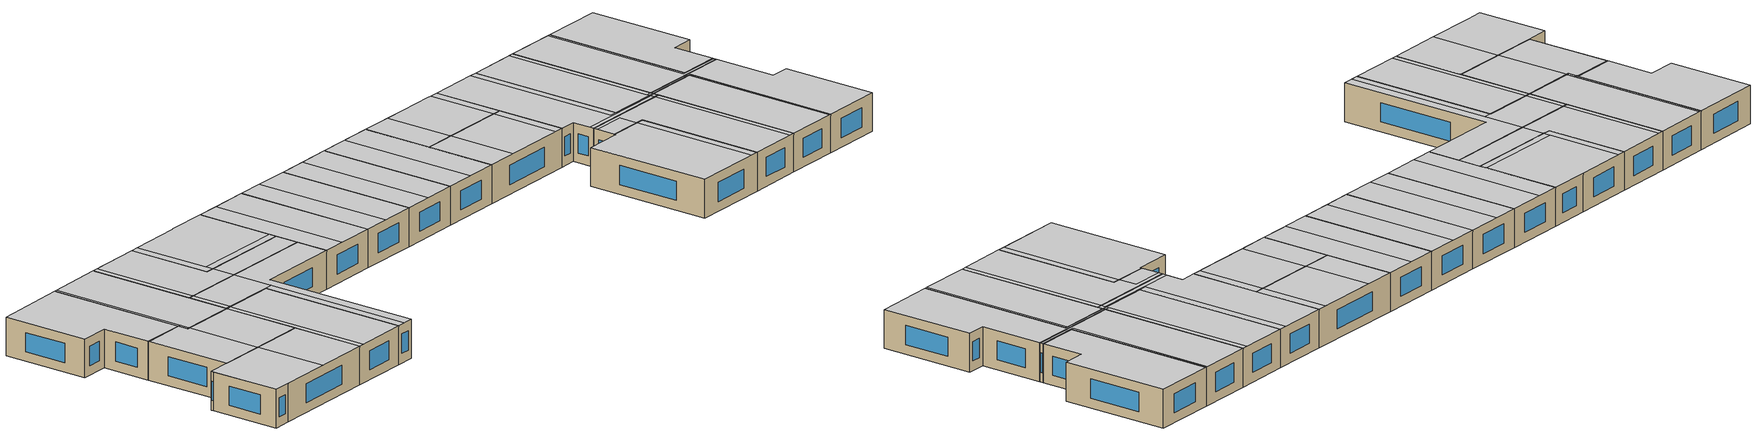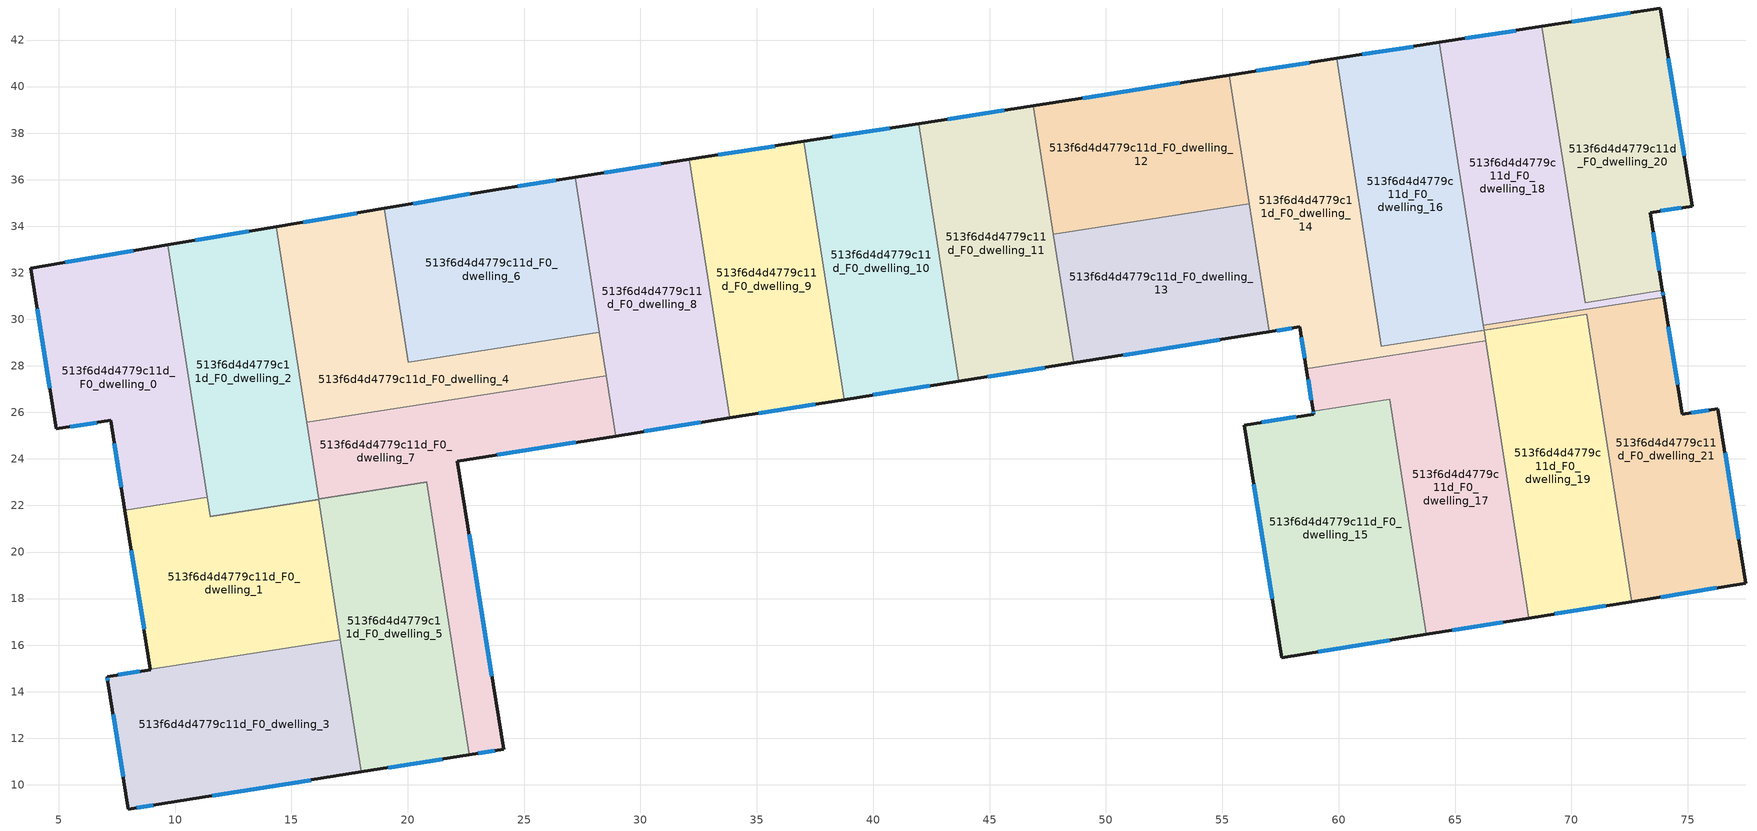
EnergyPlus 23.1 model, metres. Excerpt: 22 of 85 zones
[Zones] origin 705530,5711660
513f6d4d4779c11d_F0_dwelling_0
 floor ground (EU_floor_Construction): 9.69,33.19 11.38,22.35 7.85,21.8 7.23,25.66 4.9,25.29 3.8,32.2 z0
 wall outside (EU_wall_Construction): 9.69,33.19 3.8,32.2 4.9,25.29 7.23,25.66 7.85,21.8 z0:3
 wall to 513f6d4d4779c11d_F0_dwelling_1 (EU_wall_Construction): 7.85,21.8 11.38,22.35 z0:3
 wall to 513f6d4d4779c11d_F0_dwelling_2 (EU_wall_Construction): 11.38,22.35 9.69,33.19 z0:3
 window (EU_Window_Construction): 8.2,32.94 5.29,32.45 / 7.38,24.68 7.69,22.77 / 5.49,25.38 6.64,25.56 / 4.07,30.45 4.62,27.04 z0.76:2.24
 ceiling to 513f6d4d4779c11d_F1_dwelling_0 (EU_floor_Construction): 11.38,22.35 9.69,33.19 3.8,32.2 4.9,25.29 7.23,25.66 7.85,21.8 z3
513f6d4d4779c11d_F0_dwelling_1
 floor ground (EU_floor_Construction): 16.17,22.25 17.11,16.23 8.94,14.96 7.85,21.8 11.38,22.35 11.51,21.52 z0
 wall outside (EU_wall_Construction): 7.85,21.8 8.94,14.96 z0:3
 wall to 513f6d4d4779c11d_F0_dwelling_5 (EU_wall_Construction): 17.11,16.23 16.17,22.25 11.51,21.52 z0:3
 wall to 513f6d4d4779c11d_F0_dwelling_3 (EU_wall_Construction): 8.94,14.96 17.11,16.23 z0:3
 wall to 513f6d4d4779c11d_F0_dwelling_2 (EU_wall_Construction): 11.51,21.52 11.51,21.54 11.38,22.35 z0:3
 window (EU_Window_Construction): 8.12,20.07 8.67,16.69 z0.76:2.24
 ceiling to 513f6d4d4779c11d_F1_dwelling_3 (EU_floor_Construction): 17.11,16.23 16.17,22.25 11.73,21.55 12.67,15.54 z3
 ceiling to 513f6d4d4779c11d_F1_dwelling_1 (EU_floor_Construction): 12.67,15.54 11.73,21.55 11.51,21.52 11.39,22.3 7.86,21.75 8.95,14.96 z3
 ceiling to 513f6d4d4779c11d_F1_dwelling_0 (EU_floor_Construction): 11.39,22.3 11.38,22.35 7.85,21.8 7.86,21.75 z3
513f6d4d4779c11d_F0_dwelling_10
 floor ground (EU_floor_Construction): 41.95,38.41 43.68,27.34 38.75,26.55 37.02,37.64 z0
 wall outside (EU_wall_Construction): 41.95,38.41 37.02,37.64 / 38.75,26.55 43.68,27.34 z0:3
 wall to 513f6d4d4779c11d_F0_dwelling_9 (EU_wall_Construction): 37.02,37.64 38.75,26.55 z0:3
 wall to 513f6d4d4779c11d_F0_dwelling_11 (EU_wall_Construction): 43.68,27.34 41.95,38.41 z0:3
 window (EU_Window_Construction): 40.7,38.21 38.27,37.83 / 40,26.75 42.43,27.14 z0.76:2.24
 ceiling to 513f6d4d4779c11d_F1_dwelling_10 (EU_floor_Construction): 43.67,27.34 41.95,38.41 39.37,38.01 41.09,26.92 z3
 ceiling to 513f6d4d4779c11d_F1_dwelling_9 (EU_floor_Construction): 41.09,26.92 39.37,38.01 37.02,37.64 38.75,26.55 z3
513f6d4d4779c11d_F0_dwelling_11
 floor ground (EU_floor_Construction): 46.88,39.18 48.61,28.12 43.68,27.34 41.95,38.41 z0
 wall outside (EU_wall_Construction): 46.88,39.18 41.95,38.41 / 43.68,27.34 48.61,28.12 z0:3
 wall to 513f6d4d4779c11d_F0_dwelling_13 (EU_wall_Construction): 48.61,28.12 47.74,33.66 z0:3
 wall to 513f6d4d4779c11d_F0_dwelling_12 (EU_wall_Construction): 47.74,33.66 46.88,39.18 z0:3
 window (EU_Window_Construction): 45.64,38.98 43.2,38.6 / 44.92,27.53 47.36,27.92 z0.76:2.24
 ceiling to 513f6d4d4779c11d_F1_dwelling_11 (EU_floor_Construction): 48.61,28.12 46.88,39.18 44.39,38.79 46.11,27.72 46.16,27.73 46.25,27.75 z3
 ceiling to 513f6d4d4779c11d_F1_dwelling_10 (EU_floor_Construction): 46.11,27.72 44.39,38.79 41.95,38.41 43.67,27.34 z3
513f6d4d4779c11d_F0_dwelling_12
 floor ground (EU_floor_Construction): 55.3,40.49 56.16,34.97 47.74,33.66 46.88,39.18 z0
 wall outside (EU_wall_Construction): 55.3,40.49 46.88,39.18 z0:3
 wall to 513f6d4d4779c11d_F0_dwelling_14 (EU_wall_Construction): 56.16,34.97 55.3,40.49 z0:3
 wall to 513f6d4d4779c11d_F0_dwelling_13 (EU_wall_Construction): 47.74,33.66 56.16,34.97 z0:3
 window (EU_Window_Construction): 53.17,40.16 49.01,39.51 z0.76:2.24
 ceiling to 513f6d4d4779c11d_F1_dwelling_12 (EU_floor_Construction): 55.41,34.85 54.55,40.37 54.31,40.33 49.71,39.62 49.59,39.6 49.46,39.58 50.32,34.06 z3
 ceiling to 513f6d4d4779c11d_F1_dwelling_13 (EU_floor_Construction): 56.16,34.97 55.3,40.49 54.55,40.37 55.41,34.85 z3
 ceiling to 513f6d4d4779c11d_F1_dwelling_11 (EU_floor_Construction): 50.32,34.06 49.46,39.58 46.88,39.18 47.74,33.66 z3
513f6d4d4779c11d_F0_dwelling_13
 floor ground (EU_floor_Construction): 56.16,34.97 57.02,29.46 48.61,28.12 47.74,33.66 z0
 wall outside (EU_wall_Construction): 48.61,28.12 57.02,29.46 z0:3
 wall to 513f6d4d4779c11d_F0_dwelling_14 (EU_wall_Construction): 57.02,29.46 56.16,34.97 z0:3
 window (EU_Window_Construction): 50.73,28.46 54.89,29.13 z0.76:2.24
 ceiling to 513f6d4d4779c11d_F1_dwelling_11 (EU_floor_Construction): 51.18,28.53 50.32,34.06 47.74,33.66 48.61,28.12 z3
 ceiling to 513f6d4d4779c11d_F1_dwelling_12 (EU_floor_Construction): 56.17,29.33 56.27,29.35 55.41,34.85 50.32,34.06 51.18,28.53 z3
 ceiling to 513f6d4d4779c11d_F1_dwelling_13 (EU_floor_Construction): 57.01,29.47 56.16,34.97 55.41,34.85 56.27,29.35 z3
513f6d4d4779c11d_F0_dwelling_14
 floor ground (EU_floor_Construction): 59.91,41.21 61.83,28.84 66.25,29.53 66.32,29.08 58.61,27.88 58.32,29.67 57.02,29.46 55.3,40.49 z0
 wall outside (EU_wall_Construction): 59.91,41.21 55.3,40.49 / 57.02,29.46 58.32,29.67 58.61,27.88 z0:3
 wall to 513f6d4d4779c11d_F0_dwelling_19 (EU_wall_Construction): 66.32,29.08 66.25,29.53 61.83,28.84 z0:3
 wall to 513f6d4d4779c11d_F0_dwelling_17 (EU_wall_Construction): 58.61,27.88 66.32,29.08 z0:3
 wall to 513f6d4d4779c11d_F0_dwelling_16 (EU_wall_Construction): 61.83,28.84 59.91,41.21 z0:3
 window (EU_Window_Construction): 58.74,41.03 56.46,40.67 / 58.39,29.22 58.53,28.33 / 57.34,29.52 57.99,29.62 z0.76:2.24
 ceiling to 513f6d4d4779c11d_F1_dwelling_13 (EU_floor_Construction): 65.84,29.4 65.83,29.46 61.2,28.74 59.28,41.11 55.3,40.49 57.01,29.47 58.32,29.67 58.55,28.26 z3
 ceiling to 513f6d4d4779c11d_F1_dwelling_16 (EU_floor_Construction): 65.9,29.02 65.84,29.4 58.55,28.26 58.61,27.88 z3
 ceiling to 513f6d4d4779c11d_F1_dwelling_15 (EU_floor_Construction): 61.83,28.84 59.91,41.21 59.28,41.11 61.2,28.74 z3
 ceiling to 513f6d4d4779c11d_F1_dwelling_18 (EU_floor_Construction): 66.32,29.08 66.25,29.53 61.2,28.74 65.83,29.46 65.9,29.02 z3
513f6d4d4779c11d_F0_dwelling_15
 floor ground (EU_floor_Construction): 62.19,26.56 63.76,16.46 57.55,15.47 55.95,25.45 58.92,25.92 58.9,26.05 z0
 wall outside (EU_wall_Construction): 58.9,26.05 58.92,25.92 55.95,25.45 57.55,15.47 63.76,16.46 z0:3
 wall to 513f6d4d4779c11d_F0_dwelling_17 (EU_wall_Construction): 63.76,16.46 62.19,26.56 58.9,26.05 z0:3
 window (EU_Window_Construction): 59.12,15.72 62.19,16.21 / 56.35,22.92 57.14,17.99 / 58.17,25.8 56.7,25.57 / 58.91,26.02 58.92,25.96 z0.76:2.24
 ceiling to 513f6d4d4779c11d_F1_dwelling_14 (EU_floor_Construction): 63.13,16.36 61.56,26.46 58.9,26.05 58.92,25.92 55.95,25.45 57.55,15.47 z3
 ceiling to 513f6d4d4779c11d_F1_dwelling_16 (EU_floor_Construction): 63.76,16.46 62.19,26.56 61.56,26.46 63.13,16.36 z3
513f6d4d4779c11d_F0_dwelling_16
 floor ground (EU_floor_Construction): 64.32,41.89 66.24,29.53 70.66,30.22 61.83,28.84 59.91,41.21 z0
 wall outside (EU_wall_Construction): 64.32,41.89 59.91,41.21 z0:3
 wall to 513f6d4d4779c11d_F0_dwelling_18 (EU_wall_Construction): 66.21,29.75 64.32,41.89 z0:3
 wall to 513f6d4d4779c11d_F0_dwelling_21 (EU_wall_Construction): 70.66,30.22 66.24,29.53 66.21,29.75 z0:3
 wall to 513f6d4d4779c11d_F0_dwelling_19 (EU_wall_Construction): 61.83,28.84 70.66,30.22 z0:3
 window (EU_Window_Construction): 63.2,41.72 61.02,41.38 z0.76:2.24
 ceiling to 513f6d4d4779c11d_F1_dwelling_17 (EU_floor_Construction): 66.21,29.79 64.32,41.89 63.9,41.83 65.79,29.72 z3
 ceiling to 513f6d4d4779c11d_F1_dwelling_15 (EU_floor_Construction): 70.15,30.14 65.82,29.47 65.79,29.67 65.79,29.72 63.9,41.83 59.91,41.21 61.83,28.84 z3
 ceiling to 513f6d4d4779c11d_F1_dwelling_20 (EU_floor_Construction): 66.78,29.62 66.24,29.53 66.21,29.79 65.79,29.72 65.79,29.67 65.82,29.47 z3
513f6d4d4779c11d_F0_dwelling_17
 floor ground (EU_floor_Construction): 66.32,29.08 68.17,17.16 63.76,16.46 62.19,26.56 58.9,26.05 58.61,27.88 z0
 wall outside (EU_wall_Construction): 63.76,16.46 68.17,17.16 / 58.61,27.88 58.9,26.05 z0:3
 wall to 513f6d4d4779c11d_F0_dwelling_19 (EU_wall_Construction): 68.17,17.16 66.32,29.08 z0:3
 window (EU_Window_Construction): 64.88,16.64 67.06,16.98 / 58.68,27.42 58.83,26.51 z0.76:2.24
 ceiling to 513f6d4d4779c11d_F1_dwelling_16 (EU_floor_Construction): 67.75,17.1 65.9,29.02 58.61,27.88 58.66,27.56 61.32,27.98 61.56,26.46 62.19,26.56 63.76,16.46 z3
 ceiling to 513f6d4d4779c11d_F1_dwelling_14 (EU_floor_Construction): 61.56,26.46 61.32,27.98 58.66,27.56 58.9,26.05 z3
 ceiling to 513f6d4d4779c11d_F1_dwelling_18 (EU_floor_Construction): 68.17,17.16 66.32,29.08 65.9,29.02 67.75,17.1 z3
513f6d4d4779c11d_F0_dwelling_18
 floor ground (EU_floor_Construction): 68.73,42.58 70.58,30.72 73.91,31.24 73.96,30.96 66.21,29.75 64.32,41.89 z0
 wall outside (EU_wall_Construction): 73.96,30.96 73.91,31.24 / 68.73,42.58 64.32,41.89 z0:3
 wall to 513f6d4d4779c11d_F0_dwelling_20 (EU_wall_Construction): 73.91,31.24 70.58,30.72 68.73,42.58 z0:3
 wall to 513f6d4d4779c11d_F0_dwelling_21 (EU_wall_Construction): 66.21,29.75 73.96,30.96 z0:3
 window (EU_Window_Construction): 73.95,31.03 73.92,31.17 / 67.62,42.41 65.43,42.07 z0.76:2.24
 ceiling to 513f6d4d4779c11d_F1_dwelling_19 (EU_floor_Construction): 73.92,31.21 73.91,31.24 70.58,30.72 68.73,42.58 68.52,42.55 70.38,30.66 z3
 ceiling to 513f6d4d4779c11d_F1_dwelling_17 (EU_floor_Construction): 73.95,30.99 73.92,31.21 70.38,30.66 68.52,42.55 64.32,41.89 66.21,29.79 z3
 ceiling to 513f6d4d4779c11d_F1_dwelling_20 (EU_floor_Construction): 73.96,30.95 73.95,30.99 66.21,29.79 66.21,29.75 z3
513f6d4d4779c11d_F0_dwelling_19
 floor ground (EU_floor_Construction): 70.66,30.22 72.59,17.87 68.17,17.16 66.25,29.53 61.83,28.84 z0
 wall outside (EU_wall_Construction): 68.17,17.16 72.59,17.87 z0:3
 wall to 513f6d4d4779c11d_F0_dwelling_21 (EU_wall_Construction): 72.59,17.87 70.66,30.22 z0:3
 window (EU_Window_Construction): 69.29,17.34 71.47,17.69 z0.76:2.24
 ceiling to 513f6d4d4779c11d_F1_dwelling_18 (EU_floor_Construction): 72.38,17.83 70.45,30.18 62.63,28.96 66.25,29.53 68.17,17.16 z3
 ceiling adiabatic (EU_roof_Construction): 72.59,17.87 70.66,30.22 70.45,30.18 72.38,17.83 z3
513f6d4d4779c11d_F0_dwelling_2
 floor ground (EU_floor_Construction): 14.34,33.98 16.17,22.28 20.82,23.01 20.82,22.99 11.51,21.54 11.51,21.52 9.69,33.19 z0
 wall outside (EU_wall_Construction): 14.34,33.98 9.69,33.19 z0:3
 wall to 513f6d4d4779c11d_F0_dwelling_7 (EU_wall_Construction): 20.82,22.99 20.82,23.01 16.17,22.28 15.65,25.57 z0:3
 wall to 513f6d4d4779c11d_F0_dwelling_5 (EU_wall_Construction): 11.51,21.52 11.51,21.54 20.82,22.99 z0:3
 wall to 513f6d4d4779c11d_F0_dwelling_4 (EU_wall_Construction): 15.65,25.57 14.34,33.98 z0:3
 window (EU_Window_Construction): 13.17,33.78 10.87,33.39 z0.76:2.24
 ceiling to 513f6d4d4779c11d_F1_dwelling_2 (EU_floor_Construction): 16.61,22.33 16.61,22.35 16.17,22.28 14.34,33.98 9.91,33.23 11.73,21.57 z3
 ceiling to 513f6d4d4779c11d_F1_dwelling_0 (EU_floor_Construction): 11.61,22.33 9.91,33.23 9.69,33.19 11.39,22.3 z3
 ceiling to 513f6d4d4779c11d_F1_dwelling_5 (EU_floor_Construction): 20.82,22.99 20.82,23.01 16.61,22.35 16.61,22.33 z3
 ceiling to 513f6d4d4779c11d_F1_dwelling_1 (EU_floor_Construction): 11.73,21.57 11.61,22.33 11.39,22.3 11.51,21.52 11.51,21.54 z3
513f6d4d4779c11d_F0_dwelling_20
 floor ground (EU_floor_Construction): 73.82,43.38 75.19,34.87 73.38,34.58 73.91,31.24 70.58,30.72 68.73,42.58 z0
 wall outside (EU_wall_Construction): 73.91,31.24 73.38,34.58 75.19,34.87 73.82,43.38 68.73,42.58 z0:3
 window (EU_Window_Construction): 74.84,37.02 74.16,41.22 / 73.83,34.65 74.73,34.79 / 73.78,32.08 73.51,33.74 / 72.53,43.18 70.02,42.78 z0.76:2.24
 ceiling to 513f6d4d4779c11d_F1_dwelling_19 (EU_floor_Construction): 73.91,31.24 73.38,34.58 75.19,34.87 73.82,43.38 68.73,42.58 70.58,30.72 z3
513f6d4d4779c11d_F0_dwelling_21
 floor ground (EU_floor_Construction): 73.96,30.96 74.76,25.92 76.3,26.16 77.5,18.66 72.59,17.87 70.66,30.22 66.24,29.53 66.21,29.75 z0
 wall outside (EU_wall_Construction): 72.59,17.87 77.5,18.66 76.3,26.16 74.76,25.92 73.96,30.96 z0:3
 window (EU_Window_Construction): 74.56,27.19 74.16,29.68 / 75.91,26.1 75.15,25.98 / 77.19,20.55 76.6,24.26 / 73.83,18.07 76.25,18.46 z0.76:2.24
 ceiling to 513f6d4d4779c11d_F1_dwelling_20 (EU_floor_Construction): 77.5,18.66 76.3,26.16 74.76,25.92 73.96,30.95 66.21,29.75 66.24,29.53 70.66,30.22 72.59,17.87 z3
513f6d4d4779c11d_F0_dwelling_3
 floor ground (EU_floor_Construction): 17.15,15.98 17.99,10.55 9.44,9.18 7.99,8.96 7.12,14.42 7.08,14.65 8.95,14.94 8.94,14.96 17.11,16.23 z0
 wall outside (EU_wall_Construction): 8.94,14.96 8.95,14.94 7.08,14.65 7.12,14.42 7.99,8.96 9.44,9.18 17.99,10.55 z0:3
 wall to 513f6d4d4779c11d_F0_dwelling_5 (EU_wall_Construction): 17.99,10.55 17.15,15.98 17.11,16.23 z0:3
 window (EU_Window_Construction): 8.36,9.02 9.07,9.13 / 7.34,13.04 7.77,10.34 / 7.09,14.59 7.11,14.48 / 8.48,14.87 7.55,14.72 / 11.6,9.53 15.83,10.2 z0.76:2.24
 ceiling to 513f6d4d4779c11d_F1_dwelling_1 (EU_floor_Construction): 13.56,9.84 12.67,15.54 8.95,14.96 8.95,14.94 7.08,14.65 7.99,8.96 9.44,9.18 z3
 ceiling to 513f6d4d4779c11d_F1_dwelling_3 (EU_floor_Construction): 17.99,10.55 17.15,15.98 17.11,16.23 12.67,15.54 13.56,9.84 z3
513f6d4d4779c11d_F0_dwelling_4
 floor ground (EU_floor_Construction): 28.23,29.44 28.52,27.58 15.65,25.57 14.34,33.98 18.99,34.76 20.02,28.16 z0
 wall outside (EU_wall_Construction): 18.99,34.76 14.34,33.98 z0:3
 wall to 513f6d4d4779c11d_F0_dwelling_6 (EU_wall_Construction): 28.23,29.44 20.02,28.16 18.99,34.76 z0:3
 wall to 513f6d4d4779c11d_F0_dwelling_7 (EU_wall_Construction): 15.65,25.57 28.52,27.58 z0:3
 wall to 513f6d4d4779c11d_F0_dwelling_8 (EU_wall_Construction): 28.52,27.58 28.23,29.44 z0:3
 window (EU_Window_Construction): 17.82,34.57 15.52,34.18 z0.76:2.24
 ceiling to 513f6d4d4779c11d_F1_dwelling_4 (EU_floor_Construction): 20.97,26.4 20.68,28.27 20.02,28.16 18.99,34.76 14.79,34.05 16.1,25.64 z3
 ceiling to 513f6d4d4779c11d_F1_dwelling_2 (EU_floor_Construction): 16.1,25.64 14.79,34.05 14.34,33.98 15.65,25.57 z3
 ceiling to 513f6d4d4779c11d_F1_dwelling_7 (EU_floor_Construction): 28.52,27.58 28.23,29.44 20.68,28.27 20.97,26.4 z3
513f6d4d4779c11d_F0_dwelling_5
 floor ground (EU_floor_Construction): 20.82,22.99 22.65,11.29 17.99,10.55 16.17,22.25 11.51,21.52 11.51,21.54 z0
 wall outside (EU_wall_Construction): 17.99,10.55 22.65,11.29 z0:3
 wall to 513f6d4d4779c11d_F0_dwelling_7 (EU_wall_Construction): 22.65,11.29 20.82,22.99 z0:3
 window (EU_Window_Construction): 19.17,10.74 21.47,11.11 z0.76:2.24
 ceiling to 513f6d4d4779c11d_F1_dwelling_5 (EU_floor_Construction): 22.65,11.29 20.82,22.99 16.61,22.33 18.44,10.62 z3
 ceiling to 513f6d4d4779c11d_F1_dwelling_2 (EU_floor_Construction): 16.62,22.32 16.61,22.33 11.73,21.57 11.73,21.56 z3
 ceiling to 513f6d4d4779c11d_F1_dwelling_3 (EU_floor_Construction): 18.44,10.62 16.62,22.32 11.73,21.56 16.17,22.25 17.11,16.23 17.15,15.98 17.99,10.55 z3
513f6d4d4779c11d_F0_dwelling_6
 floor ground (EU_floor_Construction): 27.19,36.11 28.23,29.44 20.02,28.16 18.99,34.76 23.9,35.59 z0
 wall outside (EU_wall_Construction): 27.19,36.11 23.9,35.59 18.99,34.76 z0:3
 wall to 513f6d4d4779c11d_F0_dwelling_8 (EU_wall_Construction): 28.23,29.44 27.19,36.11 z0:3
 window (EU_Window_Construction): 26.36,35.98 24.73,35.72 / 22.66,35.39 20.23,34.97 z0.76:2.24
 ceiling to 513f6d4d4779c11d_F1_dwelling_6 (EU_floor_Construction): 28.14,30.02 27.19,36.11 23.92,35.6 23.9,35.59 19.65,34.88 20.59,28.85 z3
 ceiling to 513f6d4d4779c11d_F1_dwelling_4 (EU_floor_Construction): 20.68,28.27 19.65,34.88 18.99,34.76 20.02,28.16 z3
 ceiling to 513f6d4d4779c11d_F1_dwelling_7 (EU_floor_Construction): 28.23,29.44 28.14,30.02 20.59,28.85 20.68,28.27 z3
513f6d4d4779c11d_F0_dwelling_7
 floor ground (EU_floor_Construction): 28.52,27.58 28.93,24.98 22.13,23.9 24.11,11.53 22.65,11.29 20.82,23.01 16.17,22.28 15.65,25.57 z0
 wall outside (EU_wall_Construction): 22.65,11.29 24.11,11.53 22.13,23.9 28.93,24.98 z0:3
 wall to 513f6d4d4779c11d_F0_dwelling_8 (EU_wall_Construction): 28.93,24.98 28.52,27.58 z0:3
 window (EU_Window_Construction): 23.85,24.17 27.21,24.71 / 23.61,14.66 22.63,20.77 / 23.02,11.35 23.74,11.47 z0.76:2.24
 ceiling to 513f6d4d4779c11d_F1_dwelling_7 (EU_floor_Construction): 24.11,11.53 22.13,23.9 28.93,24.98 28.52,27.58 20.97,26.4 23.31,11.4 z3
 ceiling to 513f6d4d4779c11d_F1_dwelling_4 (EU_floor_Construction): 21.49,23.12 20.97,26.4 16.1,25.64 16.61,22.36 z3
 ceiling to 513f6d4d4779c11d_F1_dwelling_5 (EU_floor_Construction): 23.31,11.4 21.49,23.12 16.61,22.35 20.82,23.01 22.65,11.29 z3
 ceiling to 513f6d4d4779c11d_F1_dwelling_2 (EU_floor_Construction): 16.61,22.35 16.1,25.64 15.65,25.57 16.17,22.28 z3
513f6d4d4779c11d_F0_dwelling_8
 floor ground (EU_floor_Construction): 32.1,36.87 33.83,25.77 28.93,24.98 27.19,36.11 z0
 wall outside (EU_wall_Construction): 32.1,36.87 27.19,36.11 / 28.93,24.98 33.83,25.77 z0:3
 wall to 513f6d4d4779c11d_F0_dwelling_9 (EU_wall_Construction): 33.83,25.77 32.1,36.87 z0:3
 window (EU_Window_Construction): 30.86,36.68 28.43,36.3 / 30.17,25.18 32.59,25.57 z0.76:2.24
 ceiling to 513f6d4d4779c11d_F1_dwelling_8 (EU_floor_Construction): 33.83,25.77 32.1,36.87 29.06,36.4 30.8,25.28 z3
 ceiling adiabatic (EU_roof_Construction): 33.48,25.71 30.8,25.28 29.06,36.4 27.19,36.11 28.93,24.98 z3
513f6d4d4779c11d_F0_dwelling_9
 floor ground (EU_floor_Construction): 37.02,37.64 38.75,26.55 33.83,25.77 32.1,36.87 z0
 wall outside (EU_wall_Construction): 37.02,37.64 32.1,36.87 / 33.83,25.77 38.75,26.55 z0:3
 window (EU_Window_Construction): 35.78,37.45 33.35,37.07 / 35.08,25.96 37.51,26.35 z0.76:2.24
 ceiling to 513f6d4d4779c11d_F1_dwelling_9 (EU_floor_Construction): 38.75,26.55 37.02,37.64 34.21,37.2 35.94,26.1 z3
 ceiling to 513f6d4d4779c11d_F1_dwelling_8 (EU_floor_Construction): 35.94,26.1 34.21,37.2 32.1,36.87 33.83,25.77 z3
[Building]
EU S2 Campaign: North Axis=0; Terrain=City; Solar Distribution=FullExterior
[Site:Location]
London: Latitude=51.5; Longitude=-0.5; Time Zone=0; Elevation=25
[SizingPeriod:WeatherFileDays]
AnnualSizingPeriod: Begin Month=1; Begin Day of Month=1; End Month=12; End Day of Month=31; Day of Week for Start Day=Monday; Use Weather File Daylight Saving Period=No; Use Weather File Rain and Snow Indicators=No
[MATERIAL]
EU_InternalMass_Material: Roughness=MediumRough; Thickness=0.1; Conductivity=1; Density=1800; Specific Heat=900; Thermal Absorptance=0.9; Solar Absorptance=0.7; Visible Absorptance=0.7
[MATERIAL:NOMASS] Roughness=MediumRough; Thermal Absorptance=0.9; Solar Absorptance=0.7; Visible Absorptance=0.7
Name | Thermal Resistance
EU_wall_NoMass | 0.655885
EU_roof_NoMass | 2.70553
EU_floor_NoMass | 2.16442
[WINDOWMATERIAL:SIMPLEGLAZINGSYSTEM]
EU_Window_SimpleGlazing: UFactor=2.91071; Solar Heat Gain Coefficient=0.76; Visible Transmittance=0.76
[CONSTRUCTION]
EU_wall_Construction: EU_wall_NoMass
EU_roof_Construction: EU_roof_NoMass
EU_floor_Construction: EU_floor_NoMass
EU_Window_Construction: EU_Window_SimpleGlazing
EU_InternalMass_Construction: EU_InternalMass_Material
[ZONE] Type=1; Multiplier=1; Ceiling Height=autocalculate; Floor Area=autocalculate; Part of Total Floor Area=Yes
Name | Volume
513f6d4d4779c11d_F0_dwelling_0; 513f6d4d4779c11d_F0_dwelling_6 | 167.753
513f6d4d4779c11d_F0_dwelling_1 | 160.216
513f6d4d4779c11d_F0_dwelling_10 | 167.766
513f6d4d4779c11d_F0_dwelling_11 | 167.729
513f6d4d4779c11d_F0_dwelling_12 | 142.696
513f6d4d4779c11d_F0_dwelling_13 | 142.697
513f6d4d4779c11d_F0_dwelling_14 | 180.275
513f6d4d4779c11d_F0_dwelling_15 | 192.792
513f6d4d4779c11d_F0_dwelling_16 | 167.698
513f6d4d4779c11d_F0_dwelling_17 | 180.305
513f6d4d4779c11d_F0_dwelling_18 | 167.745
513f6d4d4779c11d_F0_dwelling_19 | 167.673
513f6d4d4779c11d_F0_dwelling_2; 513f6d4d4779c11d_F0_dwelling_21 | 167.747
513f6d4d4779c11d_F0_dwelling_20; 513f6d4d4779c11d_F0_dwelling_4 | 167.725
513f6d4d4779c11d_F0_dwelling_3 | 175.282
513f6d4d4779c11d_F0_dwelling_5 | 167.743
513f6d4d4779c11d_F0_dwelling_7 | 167.76
513f6d4d4779c11d_F0_dwelling_8 | 167.755
513f6d4d4779c11d_F0_dwelling_9 | 167.739
[INTERNALMASS] Construction=EU_InternalMass_Construction
Name | Zone or ZoneList | Surface Area
513f6d4d4779c11d_F0_dwelling_0_EU_InternalMass | 513f6d4d4779c11d_F0_dwelling_0 | 55.9177
513f6d4d4779c11d_F0_dwelling_1_EU_InternalMass | 513f6d4d4779c11d_F0_dwelling_1 | 53.4077
513f6d4d4779c11d_F0_dwelling_2_EU_InternalMass | 513f6d4d4779c11d_F0_dwelling_2 | 55.9168
513f6d4d4779c11d_F0_dwelling_3_EU_InternalMass | 513f6d4d4779c11d_F0_dwelling_3 | 58.4274
513f6d4d4779c11d_F0_dwelling_4_EU_InternalMass | 513f6d4d4779c11d_F0_dwelling_4 | 55.907
513f6d4d4779c11d_F0_dwelling_5_EU_InternalMass | 513f6d4d4779c11d_F0_dwelling_5 | 55.9136
513f6d4d4779c11d_F0_dwelling_6_EU_InternalMass | 513f6d4d4779c11d_F0_dwelling_6 | 55.9176
513f6d4d4779c11d_F0_dwelling_7_EU_InternalMass | 513f6d4d4779c11d_F0_dwelling_7 | 55.9198
513f6d4d4779c11d_F0_dwelling_8_EU_InternalMass | 513f6d4d4779c11d_F0_dwelling_8 | 55.9183
513f6d4d4779c11d_F0_dwelling_9_EU_InternalMass | 513f6d4d4779c11d_F0_dwelling_9 | 55.9129
513f6d4d4779c11d_F0_dwelling_10_EU_InternalMass | 513f6d4d4779c11d_F0_dwelling_10 | 55.9217
513f6d4d4779c11d_F0_dwelling_11_EU_InternalMass | 513f6d4d4779c11d_F0_dwelling_11 | 55.914
513f6d4d4779c11d_F0_dwelling_12_EU_InternalMass | 513f6d4d4779c11d_F0_dwelling_12 | 47.566
513f6d4d4779c11d_F0_dwelling_13_EU_InternalMass | 513f6d4d4779c11d_F0_dwelling_13 | 47.5662
513f6d4d4779c11d_F0_dwelling_14_EU_InternalMass | 513f6d4d4779c11d_F0_dwelling_14 | 60.0903
513f6d4d4779c11d_F0_dwelling_15_EU_InternalMass | 513f6d4d4779c11d_F0_dwelling_15 | 64.2647
513f6d4d4779c11d_F0_dwelling_16_EU_InternalMass | 513f6d4d4779c11d_F0_dwelling_16 | 55.91
513f6d4d4779c11d_F0_dwelling_17_EU_InternalMass | 513f6d4d4779c11d_F0_dwelling_17 | 60.1014
513f6d4d4779c11d_F0_dwelling_18_EU_InternalMass | 513f6d4d4779c11d_F0_dwelling_18 | 55.915
513f6d4d4779c11d_F0_dwelling_19_EU_InternalMass | 513f6d4d4779c11d_F0_dwelling_19 | 55.9077
513f6d4d4779c11d_F0_dwelling_20_EU_InternalMass | 513f6d4d4779c11d_F0_dwelling_20 | 55.9097
513f6d4d4779c11d_F0_dwelling_21_EU_InternalMass | 513f6d4d4779c11d_F0_dwelling_21 | 55.9251
[OTHEREQUIPMENT] Fuel Type=Electricity; Design Level Calculation Method=Watts/Area; Power per Zone Floor Area=1; Fraction Latent=0; Fraction Radiant=0; Fraction Lost=0; Carbon Dioxide Generation Rate=0; EndUse Subcategory=EU_Step8_InternalGains
Name | Zone or ZoneList or Space or SpaceList | Schedule
EU_Step8_InternalGain_513f6d4d4779c11d_F0_dwelling_0_f000 | 513f6d4d4779c11d_F0_dwelling_0 | EU_Step8_GainSchedule_513f6d4d4779c11d_F0_dwelling_0_f000
EU_Step8_InternalGain_513f6d4d4779c11d_F0_dwelling_1_f000 | 513f6d4d4779c11d_F0_dwelling_1 | EU_Step8_GainSchedule_513f6d4d4779c11d_F0_dwelling_1_f000
EU_Step8_InternalGain_513f6d4d4779c11d_F0_dwelling_2_f000 | 513f6d4d4779c11d_F0_dwelling_2 | EU_Step8_GainSchedule_513f6d4d4779c11d_F0_dwelling_2_f000
EU_Step8_InternalGain_513f6d4d4779c11d_F0_dwelling_3_f000 | 513f6d4d4779c11d_F0_dwelling_3 | EU_Step8_GainSchedule_513f6d4d4779c11d_F0_dwelling_3_f000
EU_Step8_InternalGain_513f6d4d4779c11d_F0_dwelling_4_f000 | 513f6d4d4779c11d_F0_dwelling_4 | EU_Step8_GainSchedule_513f6d4d4779c11d_F0_dwelling_4_f000
EU_Step8_InternalGain_513f6d4d4779c11d_F0_dwelling_5_f000 | 513f6d4d4779c11d_F0_dwelling_5 | EU_Step8_GainSchedule_513f6d4d4779c11d_F0_dwelling_5_f000
EU_Step8_InternalGain_513f6d4d4779c11d_F0_dwelling_6_f000 | 513f6d4d4779c11d_F0_dwelling_6 | EU_Step8_GainSchedule_513f6d4d4779c11d_F0_dwelling_6_f000
EU_Step8_InternalGain_513f6d4d4779c11d_F0_dwelling_7_f000 | 513f6d4d4779c11d_F0_dwelling_7 | EU_Step8_GainSchedule_513f6d4d4779c11d_F0_dwelling_7_f000
EU_Step8_InternalGain_513f6d4d4779c11d_F0_dwelling_8_f000 | 513f6d4d4779c11d_F0_dwelling_8 | EU_Step8_GainSchedule_513f6d4d4779c11d_F0_dwelling_8_f000
EU_Step8_InternalGain_513f6d4d4779c11d_F0_dwelling_9_f000 | 513f6d4d4779c11d_F0_dwelling_9 | EU_Step8_GainSchedule_513f6d4d4779c11d_F0_dwelling_9_f000
EU_Step8_InternalGain_513f6d4d4779c11d_F0_dwelling_10_f000 | 513f6d4d4779c11d_F0_dwelling_10 | EU_Step8_GainSchedule_513f6d4d4779c11d_F0_dwelling_10_f000
EU_Step8_InternalGain_513f6d4d4779c11d_F0_dwelling_11_f000 | 513f6d4d4779c11d_F0_dwelling_11 | EU_Step8_GainSchedule_513f6d4d4779c11d_F0_dwelling_11_f000
EU_Step8_InternalGain_513f6d4d4779c11d_F0_dwelling_12_f000 | 513f6d4d4779c11d_F0_dwelling_12 | EU_Step8_GainSchedule_513f6d4d4779c11d_F0_dwelling_12_f000
EU_Step8_InternalGain_513f6d4d4779c11d_F0_dwelling_13_f000 | 513f6d4d4779c11d_F0_dwelling_13 | EU_Step8_GainSchedule_513f6d4d4779c11d_F0_dwelling_13_f000
EU_Step8_InternalGain_513f6d4d4779c11d_F0_dwelling_14_f000 | 513f6d4d4779c11d_F0_dwelling_14 | EU_Step8_GainSchedule_513f6d4d4779c11d_F0_dwelling_14_f000
EU_Step8_InternalGain_513f6d4d4779c11d_F0_dwelling_15_f000 | 513f6d4d4779c11d_F0_dwelling_15 | EU_Step8_GainSchedule_513f6d4d4779c11d_F0_dwelling_15_f000
EU_Step8_InternalGain_513f6d4d4779c11d_F0_dwelling_16_f000 | 513f6d4d4779c11d_F0_dwelling_16 | EU_Step8_GainSchedule_513f6d4d4779c11d_F0_dwelling_16_f000
EU_Step8_InternalGain_513f6d4d4779c11d_F0_dwelling_17_f000 | 513f6d4d4779c11d_F0_dwelling_17 | EU_Step8_GainSchedule_513f6d4d4779c11d_F0_dwelling_17_f000
EU_Step8_InternalGain_513f6d4d4779c11d_F0_dwelling_18_f000 | 513f6d4d4779c11d_F0_dwelling_18 | EU_Step8_GainSchedule_513f6d4d4779c11d_F0_dwelling_18_f000
EU_Step8_InternalGain_513f6d4d4779c11d_F0_dwelling_19_f000 | 513f6d4d4779c11d_F0_dwelling_19 | EU_Step8_GainSchedule_513f6d4d4779c11d_F0_dwelling_19_f000
EU_Step8_InternalGain_513f6d4d4779c11d_F0_dwelling_20_f000 | 513f6d4d4779c11d_F0_dwelling_20 | EU_Step8_GainSchedule_513f6d4d4779c11d_F0_dwelling_20_f000
EU_Step8_InternalGain_513f6d4d4779c11d_F0_dwelling_21_f000 | 513f6d4d4779c11d_F0_dwelling_21 | EU_Step8_GainSchedule_513f6d4d4779c11d_F0_dwelling_21_f000
[ZONEVENTILATION:DESIGNFLOWRATE] Schedule=EU_AlwaysOn; Design Flow Rate Calculation Method=AirChanges/Hour; Air Changes per Hour=0.462017; Ventilation Type=Natural; Fan Pressure Rise=0; Fan Total Efficiency=1; Constant Term Coefficient=1; Temperature Term Coefficient=0; Velocity Term Coefficient=0; Velocity Squared Term Coefficient=0; Minimum Indoor Temperature=-100; Maximum Indoor Temperature=100; Delta Temperature=-100; Minimum Outdoor Temperature=-100; Maximum Outdoor Temperature=100; Maximum Wind Speed=40
Name | Zone or ZoneList or Space or SpaceList
EU_ConstantAir_513f6d4d4779c11d_F0_dwelling_0 | 513f6d4d4779c11d_F0_dwelling_0
EU_ConstantAir_513f6d4d4779c11d_F0_dwelling_1 | 513f6d4d4779c11d_F0_dwelling_1
EU_ConstantAir_513f6d4d4779c11d_F0_dwelling_2 | 513f6d4d4779c11d_F0_dwelling_2
EU_ConstantAir_513f6d4d4779c11d_F0_dwelling_3 | 513f6d4d4779c11d_F0_dwelling_3
EU_ConstantAir_513f6d4d4779c11d_F0_dwelling_4 | 513f6d4d4779c11d_F0_dwelling_4
EU_ConstantAir_513f6d4d4779c11d_F0_dwelling_5 | 513f6d4d4779c11d_F0_dwelling_5
EU_ConstantAir_513f6d4d4779c11d_F0_dwelling_6 | 513f6d4d4779c11d_F0_dwelling_6
EU_ConstantAir_513f6d4d4779c11d_F0_dwelling_7 | 513f6d4d4779c11d_F0_dwelling_7
EU_ConstantAir_513f6d4d4779c11d_F0_dwelling_8 | 513f6d4d4779c11d_F0_dwelling_8
EU_ConstantAir_513f6d4d4779c11d_F0_dwelling_9 | 513f6d4d4779c11d_F0_dwelling_9
EU_ConstantAir_513f6d4d4779c11d_F0_dwelling_10 | 513f6d4d4779c11d_F0_dwelling_10
EU_ConstantAir_513f6d4d4779c11d_F0_dwelling_11 | 513f6d4d4779c11d_F0_dwelling_11
EU_ConstantAir_513f6d4d4779c11d_F0_dwelling_12 | 513f6d4d4779c11d_F0_dwelling_12
EU_ConstantAir_513f6d4d4779c11d_F0_dwelling_13 | 513f6d4d4779c11d_F0_dwelling_13
EU_ConstantAir_513f6d4d4779c11d_F0_dwelling_14 | 513f6d4d4779c11d_F0_dwelling_14
EU_ConstantAir_513f6d4d4779c11d_F0_dwelling_15 | 513f6d4d4779c11d_F0_dwelling_15
EU_ConstantAir_513f6d4d4779c11d_F0_dwelling_16 | 513f6d4d4779c11d_F0_dwelling_16
EU_ConstantAir_513f6d4d4779c11d_F0_dwelling_17 | 513f6d4d4779c11d_F0_dwelling_17
EU_ConstantAir_513f6d4d4779c11d_F0_dwelling_18 | 513f6d4d4779c11d_F0_dwelling_18
EU_ConstantAir_513f6d4d4779c11d_F0_dwelling_19 | 513f6d4d4779c11d_F0_dwelling_19
EU_ConstantAir_513f6d4d4779c11d_F0_dwelling_20 | 513f6d4d4779c11d_F0_dwelling_20
EU_ConstantAir_513f6d4d4779c11d_F0_dwelling_21 | 513f6d4d4779c11d_F0_dwelling_21
[HVACTEMPLATE:THERMOSTAT] Constant Heating Setpoint=20; Constant Cooling Setpoint=50
EU_HeatOnly_513f6d4d4779c11d_F0_dwelling_0; EU_HeatOnly_513f6d4d4779c11d_F0_dwelling_1; EU_HeatOnly_513f6d4d4779c11d_F0_dwelling_2; EU_HeatOnly_513f6d4d4779c11d_F0_dwelling_3; EU_HeatOnly_513f6d4d4779c11d_F0_dwelling_4; EU_HeatOnly_513f6d4d4779c11d_F0_dwelling_5; EU_HeatOnly_513f6d4d4779c11d_F0_dwelling_6; EU_HeatOnly_513f6d4d4779c11d_F0_dwelling_7; EU_HeatOnly_513f6d4d4779c11d_F0_dwelling_8; EU_HeatOnly_513f6d4d4779c11d_F0_dwelling_9; EU_HeatOnly_513f6d4d4779c11d_F0_dwelling_10; EU_HeatOnly_513f6d4d4779c11d_F0_dwelling_11; EU_HeatOnly_513f6d4d4779c11d_F0_dwelling_12; EU_HeatOnly_513f6d4d4779c11d_F0_dwelling_13; EU_HeatOnly_513f6d4d4779c11d_F0_dwelling_14; EU_HeatOnly_513f6d4d4779c11d_F0_dwelling_15; EU_HeatOnly_513f6d4d4779c11d_F0_dwelling_16; EU_HeatOnly_513f6d4d4779c11d_F0_dwelling_17; EU_HeatOnly_513f6d4d4779c11d_F0_dwelling_18; EU_HeatOnly_513f6d4d4779c11d_F0_dwelling_19; EU_HeatOnly_513f6d4d4779c11d_F0_dwelling_20; EU_HeatOnly_513f6d4d4779c11d_F0_dwelling_21; EU_HeatOnly_513f6d4d4779c11d_F1_dwelling_0; EU_HeatOnly_513f6d4d4779c11d_F1_dwelling_1; EU_HeatOnly_513f6d4d4779c11d_F1_dwelling_2; EU_HeatOnly_513f6d4d4779c11d_F1_dwelling_3; EU_HeatOnly_513f6d4d4779c11d_F1_dwelling_4; EU_HeatOnly_513f6d4d4779c11d_F1_dwelling_5; EU_HeatOnly_513f6d4d4779c11d_F1_dwelling_6; EU_HeatOnly_513f6d4d4779c11d_F1_dwelling_7; EU_HeatOnly_513f6d4d4779c11d_F1_dwelling_8; EU_HeatOnly_513f6d4d4779c11d_F1_dwelling_9; EU_HeatOnly_513f6d4d4779c11d_F1_dwelling_10; EU_HeatOnly_513f6d4d4779c11d_F1_dwelling_11; EU_HeatOnly_513f6d4d4779c11d_F1_dwelling_12; EU_HeatOnly_513f6d4d4779c11d_F1_dwelling_13; EU_HeatOnly_513f6d4d4779c11d_F1_dwelling_14; EU_HeatOnly_513f6d4d4779c11d_F1_dwelling_15; EU_HeatOnly_513f6d4d4779c11d_F1_dwelling_16; EU_HeatOnly_513f6d4d4779c11d_F1_dwelling_17; EU_HeatOnly_513f6d4d4779c11d_F1_dwelling_18; EU_HeatOnly_513f6d4d4779c11d_F1_dwelling_19; EU_HeatOnly_513f6d4d4779c11d_F1_dwelling_20; EU_HeatOnly_513f6d4d4779c11d_F2_dwelling_0; EU_HeatOnly_513f6d4d4779c11d_F2_dwelling_1; EU_HeatOnly_513f6d4d4779c11d_F2_dwelling_2; EU_HeatOnly_513f6d4d4779c11d_F2_dwelling_3; EU_HeatOnly_513f6d4d4779c11d_F2_dwelling_4; EU_HeatOnly_513f6d4d4779c11d_F2_dwelling_5; EU_HeatOnly_513f6d4d4779c11d_F2_dwelling_6; EU_HeatOnly_513f6d4d4779c11d_F2_dwelling_7; EU_HeatOnly_513f6d4d4779c11d_F2_dwelling_8; EU_HeatOnly_513f6d4d4779c11d_F2_dwelling_9; EU_HeatOnly_513f6d4d4779c11d_F2_dwelling_10; EU_HeatOnly_513f6d4d4779c11d_F2_dwelling_11; EU_HeatOnly_513f6d4d4779c11d_F2_dwelling_12; EU_HeatOnly_513f6d4d4779c11d_F2_dwelling_13; EU_HeatOnly_513f6d4d4779c11d_F2_dwelling_14; EU_HeatOnly_513f6d4d4779c11d_F2_dwelling_15; EU_HeatOnly_513f6d4d4779c11d_F2_dwelling_16; EU_HeatOnly_513f6d4d4779c11d_F2_dwelling_17; EU_HeatOnly_513f6d4d4779c11d_F2_dwelling_18; EU_HeatOnly_513f6d4d4779c11d_F2_dwelling_19; EU_HeatOnly_513f6d4d4779c11d_F2_dwelling_20; EU_HeatOnly_513f6d4d4779c11d_F3_dwelling_0; EU_HeatOnly_513f6d4d4779c11d_F3_dwelling_1; EU_HeatOnly_513f6d4d4779c11d_F3_dwelling_2; EU_HeatOnly_513f6d4d4779c11d_F3_dwelling_3; EU_HeatOnly_513f6d4d4779c11d_F3_dwelling_4; EU_HeatOnly_513f6d4d4779c11d_F3_dwelling_5; EU_HeatOnly_513f6d4d4779c11d_F3_dwelling_6; EU_HeatOnly_513f6d4d4779c11d_F3_dwelling_7; EU_HeatOnly_513f6d4d4779c11d_F3_dwelling_8; EU_HeatOnly_513f6d4d4779c11d_F3_dwelling_9; EU_HeatOnly_513f6d4d4779c11d_F3_dwelling_10; EU_HeatOnly_513f6d4d4779c11d_F3_dwelling_11; EU_HeatOnly_513f6d4d4779c11d_F3_dwelling_12; EU_HeatOnly_513f6d4d4779c11d_F3_dwelling_13; EU_HeatOnly_513f6d4d4779c11d_F3_dwelling_14; EU_HeatOnly_513f6d4d4779c11d_F3_dwelling_15; EU_HeatOnly_513f6d4d4779c11d_F3_dwelling_16; EU_HeatOnly_513f6d4d4779c11d_F3_dwelling_17; EU_HeatOnly_513f6d4d4779c11d_F3_dwelling_18; EU_HeatOnly_513f6d4d4779c11d_F3_dwelling_19; EU_HeatOnly_513f6d4d4779c11d_F3_dwelling_20
[HVACTEMPLATE:ZONE:IDEALLOADSAIRSYSTEM] System Availability Schedule=EU_AlwaysOn; Maximum Heating Supply Air Temperature=50; Minimum Cooling Supply Air Temperature=13; Maximum Heating Supply Air Humidity Ratio=0.0156; Minimum Cooling Supply Air Humidity Ratio=0.0077; Heating Limit=NoLimit; Cooling Limit=NoLimit; Heating Availability Schedule=EU_AlwaysOn; Cooling Availability Schedule=EU_CoolingOff; Dehumidification Control Type=ConstantSensibleHeatRatio; Cooling Sensible Heat Ratio=0.7; Dehumidification Setpoint=60; Humidification Control Type=None; Humidification Setpoint=30; Outdoor Air Method=None; Outdoor Air Flow Rate per Person=0.00944; Outdoor Air Flow Rate per Zone Floor Area=0; Outdoor Air Flow Rate per Zone=0; Demand Controlled Ventilation Type=None; Outdoor Air Economizer Type=NoEconomizer; Heat Recovery Type=None; Sensible Heat Recovery Effectiveness=0.7; Latent Heat Recovery Effectiveness=0.65
Name | Template Thermostat
513f6d4d4779c11d_F0_dwelling_0 | EU_HeatOnly_513f6d4d4779c11d_F0_dwelling_0
513f6d4d4779c11d_F0_dwelling_1 | EU_HeatOnly_513f6d4d4779c11d_F0_dwelling_1
513f6d4d4779c11d_F0_dwelling_2 | EU_HeatOnly_513f6d4d4779c11d_F0_dwelling_2
513f6d4d4779c11d_F0_dwelling_3 | EU_HeatOnly_513f6d4d4779c11d_F0_dwelling_3
513f6d4d4779c11d_F0_dwelling_4 | EU_HeatOnly_513f6d4d4779c11d_F0_dwelling_4
513f6d4d4779c11d_F0_dwelling_5 | EU_HeatOnly_513f6d4d4779c11d_F0_dwelling_5
513f6d4d4779c11d_F0_dwelling_6 | EU_HeatOnly_513f6d4d4779c11d_F0_dwelling_6
513f6d4d4779c11d_F0_dwelling_7 | EU_HeatOnly_513f6d4d4779c11d_F0_dwelling_7
513f6d4d4779c11d_F0_dwelling_8 | EU_HeatOnly_513f6d4d4779c11d_F0_dwelling_8
513f6d4d4779c11d_F0_dwelling_9 | EU_HeatOnly_513f6d4d4779c11d_F0_dwelling_9
513f6d4d4779c11d_F0_dwelling_10 | EU_HeatOnly_513f6d4d4779c11d_F0_dwelling_10
513f6d4d4779c11d_F0_dwelling_11 | EU_HeatOnly_513f6d4d4779c11d_F0_dwelling_11
513f6d4d4779c11d_F0_dwelling_12 | EU_HeatOnly_513f6d4d4779c11d_F0_dwelling_12
513f6d4d4779c11d_F0_dwelling_13 | EU_HeatOnly_513f6d4d4779c11d_F0_dwelling_13
513f6d4d4779c11d_F0_dwelling_14 | EU_HeatOnly_513f6d4d4779c11d_F0_dwelling_14
513f6d4d4779c11d_F0_dwelling_15 | EU_HeatOnly_513f6d4d4779c11d_F0_dwelling_15
513f6d4d4779c11d_F0_dwelling_16 | EU_HeatOnly_513f6d4d4779c11d_F0_dwelling_16
513f6d4d4779c11d_F0_dwelling_17 | EU_HeatOnly_513f6d4d4779c11d_F0_dwelling_17
513f6d4d4779c11d_F0_dwelling_18 | EU_HeatOnly_513f6d4d4779c11d_F0_dwelling_18
513f6d4d4779c11d_F0_dwelling_19 | EU_HeatOnly_513f6d4d4779c11d_F0_dwelling_19
513f6d4d4779c11d_F0_dwelling_20 | EU_HeatOnly_513f6d4d4779c11d_F0_dwelling_20
513f6d4d4779c11d_F0_dwelling_21 | EU_HeatOnly_513f6d4d4779c11d_F0_dwelling_21
[SIZING:ZONE] Zone Cooling Design Supply Air Temperature Input Method=SupplyAirTemperature; Zone Cooling Design Supply Air Temperature=13; Zone Heating Design Supply Air Temperature Input Method=SupplyAirTemperature; Zone Heating Design Supply Air Temperature=50; Zone Cooling Design Supply Air Humidity Ratio=0.008; Zone Heating Design Supply Air Humidity Ratio=0.008; Cooling Design Air Flow Method=DesignDay; Cooling Design Air Flow Rate=0; Cooling Minimum Air Flow per Zone Floor Area=0.000762; Cooling Minimum Air Flow=0; Cooling Minimum Air Flow Fraction=0.2; Heating Design Air Flow Method=DesignDay; Heating Design Air Flow Rate=0; Heating Maximum Air Flow per Zone Floor Area=0.002032; Heating Maximum Air Flow=0.141576; Heating Maximum Air Flow Fraction=0.3; Account for Dedicated Outdoor Air System=No; Dedicated Outdoor Air System Control Strategy=NeutralSupplyAir; Dedicated Outdoor Air Low Setpoint Temperature for Design=autosize; Dedicated Outdoor Air High Setpoint Temperature for Design=autosize; Zone Load Sizing Method=Sensible Load Only No Latent Load; Zone Latent Cooling Design Supply Air Humidity Ratio Input Method=HumidityRatioDifference; Zone Cooling Design Supply Air Humidity Ratio Difference=0.005; Zone Latent Heating Design Supply Air Humidity Ratio Input Method=HumidityRatioDifference; Zone Humidification Design Supply Air Humidity Ratio Difference=0.005
513f6d4d4779c11d_F0_dwelling_0; 513f6d4d4779c11d_F0_dwelling_1; 513f6d4d4779c11d_F0_dwelling_2; 513f6d4d4779c11d_F0_dwelling_3; 513f6d4d4779c11d_F0_dwelling_4; 513f6d4d4779c11d_F0_dwelling_5; 513f6d4d4779c11d_F0_dwelling_6; 513f6d4d4779c11d_F0_dwelling_7; 513f6d4d4779c11d_F0_dwelling_8; 513f6d4d4779c11d_F0_dwelling_9; 513f6d4d4779c11d_F0_dwelling_10; 513f6d4d4779c11d_F0_dwelling_11; 513f6d4d4779c11d_F0_dwelling_12; 513f6d4d4779c11d_F0_dwelling_13; 513f6d4d4779c11d_F0_dwelling_14; 513f6d4d4779c11d_F0_dwelling_15; 513f6d4d4779c11d_F0_dwelling_16; 513f6d4d4779c11d_F0_dwelling_17; 513f6d4d4779c11d_F0_dwelling_18; 513f6d4d4779c11d_F0_dwelling_19; 513f6d4d4779c11d_F0_dwelling_20; 513f6d4d4779c11d_F0_dwelling_21
[SCHEDULE:CONSTANT]
Name | Hourly Value
EU_AlwaysOn | 1
EU_CoolingOff | 0
[SCHEDULE:FILE] Column Number=1; Rows to Skip at Top=0; Number of Hours of Data=8760; Column Separator=Comma; Interpolate to Timestep=No; Minutes per Item=60; Adjust Schedule for Daylight Savings=Yes
Name | File
EU_Step8_GainSchedule_513f6d4d4779c11d_F0_dwelling_0_f000 | ../../schedules/513f6d4d4779c11d/513f6d4d4779c11d_F0_dwelling_0_f000_gain.csv
EU_Step8_GainSchedule_513f6d4d4779c11d_F0_dwelling_1_f000 | ../../schedules/513f6d4d4779c11d/513f6d4d4779c11d_F0_dwelling_1_f000_gain.csv
EU_Step8_GainSchedule_513f6d4d4779c11d_F0_dwelling_2_f000 | ../../schedules/513f6d4d4779c11d/513f6d4d4779c11d_F0_dwelling_2_f000_gain.csv
EU_Step8_GainSchedule_513f6d4d4779c11d_F0_dwelling_3_f000 | ../../schedules/513f6d4d4779c11d/513f6d4d4779c11d_F0_dwelling_3_f000_gain.csv
EU_Step8_GainSchedule_513f6d4d4779c11d_F0_dwelling_4_f000 | ../../schedules/513f6d4d4779c11d/513f6d4d4779c11d_F0_dwelling_4_f000_gain.csv
EU_Step8_GainSchedule_513f6d4d4779c11d_F0_dwelling_5_f000 | ../../schedules/513f6d4d4779c11d/513f6d4d4779c11d_F0_dwelling_5_f000_gain.csv
EU_Step8_GainSchedule_513f6d4d4779c11d_F0_dwelling_6_f000 | ../../schedules/513f6d4d4779c11d/513f6d4d4779c11d_F0_dwelling_6_f000_gain.csv
EU_Step8_GainSchedule_513f6d4d4779c11d_F0_dwelling_7_f000 | ../../schedules/513f6d4d4779c11d/513f6d4d4779c11d_F0_dwelling_7_f000_gain.csv
EU_Step8_GainSchedule_513f6d4d4779c11d_F0_dwelling_8_f000 | ../../schedules/513f6d4d4779c11d/513f6d4d4779c11d_F0_dwelling_8_f000_gain.csv
EU_Step8_GainSchedule_513f6d4d4779c11d_F0_dwelling_9_f000 | ../../schedules/513f6d4d4779c11d/513f6d4d4779c11d_F0_dwelling_9_f000_gain.csv
EU_Step8_GainSchedule_513f6d4d4779c11d_F0_dwelling_10_f000 | ../../schedules/513f6d4d4779c11d/513f6d4d4779c11d_F0_dwelling_10_f000_gain.csv
EU_Step8_GainSchedule_513f6d4d4779c11d_F0_dwelling_11_f000 | ../../schedules/513f6d4d4779c11d/513f6d4d4779c11d_F0_dwelling_11_f000_gain.csv
EU_Step8_GainSchedule_513f6d4d4779c11d_F0_dwelling_12_f000 | ../../schedules/513f6d4d4779c11d/513f6d4d4779c11d_F0_dwelling_12_f000_gain.csv
EU_Step8_GainSchedule_513f6d4d4779c11d_F0_dwelling_13_f000 | ../../schedules/513f6d4d4779c11d/513f6d4d4779c11d_F0_dwelling_13_f000_gain.csv
EU_Step8_GainSchedule_513f6d4d4779c11d_F0_dwelling_14_f000 | ../../schedules/513f6d4d4779c11d/513f6d4d4779c11d_F0_dwelling_14_f000_gain.csv
EU_Step8_GainSchedule_513f6d4d4779c11d_F0_dwelling_15_f000 | ../../schedules/513f6d4d4779c11d/513f6d4d4779c11d_F0_dwelling_15_f000_gain.csv
EU_Step8_GainSchedule_513f6d4d4779c11d_F0_dwelling_16_f000 | ../../schedules/513f6d4d4779c11d/513f6d4d4779c11d_F0_dwelling_16_f000_gain.csv
EU_Step8_GainSchedule_513f6d4d4779c11d_F0_dwelling_17_f000 | ../../schedules/513f6d4d4779c11d/513f6d4d4779c11d_F0_dwelling_17_f000_gain.csv
EU_Step8_GainSchedule_513f6d4d4779c11d_F0_dwelling_18_f000 | ../../schedules/513f6d4d4779c11d/513f6d4d4779c11d_F0_dwelling_18_f000_gain.csv
EU_Step8_GainSchedule_513f6d4d4779c11d_F0_dwelling_19_f000 | ../../schedules/513f6d4d4779c11d/513f6d4d4779c11d_F0_dwelling_19_f000_gain.csv
EU_Step8_GainSchedule_513f6d4d4779c11d_F0_dwelling_20_f000 | ../../schedules/513f6d4d4779c11d/513f6d4d4779c11d_F0_dwelling_20_f000_gain.csv
EU_Step8_GainSchedule_513f6d4d4779c11d_F0_dwelling_21_f000 | ../../schedules/513f6d4d4779c11d/513f6d4d4779c11d_F0_dwelling_21_f000_gain.csv
